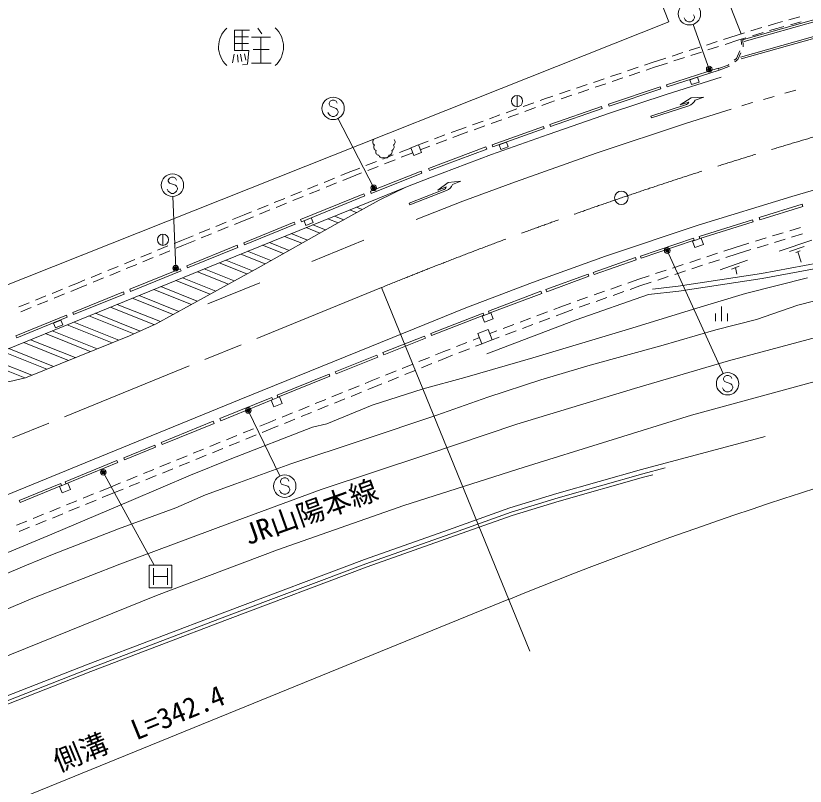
# Model space of a CAD drawing. Units: millimetres at full size, sheet at 1:1000; details may follow other scales. Extents: x 40000 to 680000, y 20000 to 380000.
# Drawn here: x 407208 to 477517, y 250017 to 318660 of the extents above; entities that cross this region are included whole.
import ezdxf
from ezdxf.enums import TextEntityAlignment as Align

# ---------------------------------------------------------------- set-up
doc = ezdxf.new("R2010")
doc.units = ezdxf.units.MM
doc.header["$LTSCALE"] = 1000
doc.header["$PDMODE"] = 32
doc.header["$PDSIZE"] = 500
doc.linetypes.add('CHAIN', pattern=[18.5, 12, -1.5, 3.5, -1.5])
for name, color, linetype, lineweight in [('M-BGD', 7, 'Continuous', 13), ('M-BMK', 2, 'CHAIN', 13), ('M-BMK-SRVR', 3, 'Continuous', 13), ('M-STR-HTXT', 7, 'Continuous', 13), ('M-STR-STRC', 7, 'Continuous', 13)]:
    doc.layers.add(name, color=color, linetype=linetype, lineweight=lineweight)
doc.layers.add('M-BMK-HTXT', color=7, linetype='Continuous')
doc.styles.add('ＭＳ ゴシック', font='')
doc.styles.get('ＭＳ ゴシック').set_extended_font_data('MS Gothic')

msp = doc.modelspace()

# ---------------------------------------------------------------- linework, layer by layer
at = {"layer": 'M-BGD'}
for p, q in [((463194, 338752), (471825, 317058)), ((457990, 336681), (465380, 318106)), ((477035, 318571), (476071, 318305)), ((404695, 293996), (465380, 318106)), ((474862, 317972), (474216, 317777)), ((475493, 318146), (474862, 317972)), ((477159, 318128), (476195, 317862)), ((428011, 317367), (426700, 317367)), ((426700, 317367), (426700, 315572)), ((427356, 317367), (427356, 315572)), ((428757, 317547), (429134, 317055)), ((472110, 317139), (471464, 316944)), ((473642, 317603), (472684, 317313)), ((473774, 317162), (472817, 316873)), ((474990, 317530), (474348, 317336)), ((475616, 317703), (474990, 317530)), ((426700, 316793), (427929, 316793)), ((428216, 316760), (429896, 316760)), ((429044, 316760), (429044, 314449)), ((471464, 316944), (470238, 316547)), ((471602, 316505), (470379, 316109)), ((472243, 316699), (471602, 316505)), ((471844, 316097), (471826, 316573)), ((472002, 315905), (471975, 316617)), ((426700, 316187), (427921, 316187)), ((468145, 315869), (467193, 315562)), ((469667, 316362), (468716, 316054)), ((469808, 315924), (468857, 315616)), ((426667, 315236), (426511, 314473)), ((426700, 315572), (427970, 315572)), ((426954, 315195), (427003, 314514)), ((427216, 315236), (427347, 314588)), ((427569, 315277), (427683, 314695)), ((427970, 315572), (427831, 314351)), ((428339, 315646), (429774, 315646)), ((466623, 315377), (465671, 315069)), ((468286, 315432), (467334, 315124)), ((471388, 314846), (471703, 315530)), ((471509, 314750), (471786, 315353)), ((427831, 314351), (427413, 314277)), ((428192, 314449), (429946, 314449)), ((463874, 314488), (463201, 314260)), ((465100, 314884), (463874, 314488)), ((465241, 314446), (464018, 314051)), ((466763, 314939), (465812, 314631)), ((470641, 314274), (470715, 314331)), ((471191, 314696), (471388, 314846)), ((471242, 314545), (471509, 314750)), ((462632, 314068), (461685, 313748)), ((462780, 313633), (461833, 313313)), ((464018, 314051), (463349, 313825)), ((465171, 312508), (469779, 313998)), ((465232, 312318), (469840, 313808)), ((469840, 313808), (469779, 313998)), ((469794, 313951), (470641, 314274)), ((469840, 313808), (470715, 314142)), ((470715, 314142), (470765, 314181)), ((459600, 313044), (458653, 312724)), ((461116, 313556), (460169, 313236)), ((461264, 313121), (460317, 312801)), ((458085, 312532), (457137, 312212)), ((459748, 312609), (458801, 312289)), ((459994, 310790), (464600, 312328)), ((464664, 312138), (464600, 312328)), ((465171, 312508), (465232, 312318)), ((451852, 311555), (451852, 310555)), ((455053, 311508), (454379, 311281)), ((456569, 312020), (455621, 311700)), ((456717, 311585), (455769, 311265)), ((458232, 312097), (457285, 311777)), ((460057, 310600), (464664, 312138)), ((453339, 310907), (452398, 310569)), ((454379, 311281), (453904, 311110)), ((454531, 310846), (454059, 310677)), ((455201, 311073), (454531, 310846)), ((459994, 310790), (460057, 310600)), ((451834, 310366), (450893, 310027)), ((453494, 310474), (452553, 310136)), ((454780, 308986), (459359, 310574)), ((454845, 308797), (459425, 310385)), ((459425, 310385), (459359, 310574)), ((450328, 309824), (449387, 309486)), ((450483, 309391), (449542, 309053)), ((451989, 309933), (451048, 309594)), ((447317, 308742), (446841, 308571)), ((448822, 309283), (447881, 308945)), ((448978, 308850), (448036, 308512)), ((449643, 307166), (454213, 308795)), ((454280, 308607), (454213, 308795)), ((454780, 308986), (454845, 308797)), ((445422, 308038), (444486, 307686)), ((446841, 308571), (445984, 308249)), ((447000, 308139), (446147, 307819)), ((447472, 308309), (447000, 308139)), ((449710, 306978), (454280, 308607)), ((443924, 307475), (443067, 307153)), ((445585, 307608), (444649, 307256)), ((442395, 306878), (441375, 306478)), ((444088, 307045), (443235, 306724)), ((443972, 305065), (449082, 306969)), ((444042, 304878), (449152, 306782)), ((449152, 306782), (449082, 306969)), ((449643, 307166), (449710, 306978)), ((440816, 306258), (439886, 305893)), ((442563, 306450), (441544, 306050)), ((439327, 305673), (438397, 305308)), ((439497, 305246), (438566, 304880)), ((440986, 305831), (440055, 305465)), ((436818, 304687), (436162, 304421)), ((437838, 305088), (436818, 304687)), ((438007, 304660), (436989, 304260)), ((438790, 303023), (443304, 304817)), ((438864, 302837), (443378, 304632)), ((443378, 304632), (443304, 304817)), ((443972, 305065), (444042, 304878)), ((435606, 304195), (434680, 303819)), ((435778, 303769), (434852, 303392)), ((436989, 304260), (436334, 303994)), ((434124, 303593), (433197, 303217)), ((434296, 303167), (433369, 302790)), ((431159, 302389), (430232, 302013)), ((432641, 302991), (431715, 302615)), ((432813, 302565), (431887, 302188)), ((432576, 300498), (438207, 302800)), ((432651, 300313), (438283, 302615)), ((438283, 302615), (438207, 302800)), ((438790, 303023), (438864, 302837)), ((429676, 301787), (428750, 301411)), ((431331, 301963), (430404, 301586)), ((473419, 300683), (477237, 301864)), ((473479, 300492), (477297, 301673)), ((477237, 301864), (477297, 301673)), ((428194, 301185), (427538, 300919)), ((429849, 301361), (428922, 300984)), ((425959, 300273), (425033, 299895)), ((427538, 300919), (426514, 300500)), ((427711, 300493), (426688, 300074)), ((427506, 298434), (432001, 300268)), ((428366, 300759), (427711, 300493)), ((432076, 300083), (432001, 300268)), ((432576, 300498), (432651, 300313)), ((468060, 298995), (472828, 300494)), ((468120, 298804), (472888, 300303)), ((472828, 300494), (472888, 300303)), ((473419, 300683), (473479, 300492)), ((424478, 299668), (423552, 299290)), ((426133, 299847), (425207, 299469)), ((427581, 298248), (432076, 300083)), ((476135, 299508), (477091, 299800)), ((420318, 299205), (420318, 298205)), ((422997, 299063), (421973, 298644)), ((424652, 299242), (423726, 298864)), ((462833, 297254), (467577, 298842)), ((467577, 298842), (467640, 298653)), ((468060, 298995), (468120, 298804)), ((473075, 298571), (474031, 298864)), ((474605, 299040), (475561, 299332)), ((476310, 298934), (477266, 299226)), ((420764, 298149), (419838, 297770)), ((421973, 298644), (421319, 298376)), ((422147, 298218), (421493, 297951)), ((423170, 298637), (422147, 298218)), ((422430, 296378), (426917, 298209)), ((426993, 298024), (426917, 298209)), ((427506, 298434), (427581, 298248)), ((462896, 297065), (467640, 298653)), ((471283, 298023), (472501, 298396)), ((473250, 297997), (474206, 298290)), ((474780, 298466), (475736, 298758)), ((475192, 297679), (478112, 298672)), ((476114, 297670), (477420, 298114)), ((419283, 297543), (418357, 297164)), ((420938, 297723), (420012, 297345)), ((422506, 296192), (426993, 298024)), ((468747, 297187), (469697, 297500)), ((470267, 297688), (471283, 298023)), ((470455, 297118), (471464, 297451)), ((471464, 297451), (472676, 297822)), ((476689, 297560), (477055, 297712)), ((476872, 297636), (477167, 296714)), ((417802, 296937), (416876, 296558)), ((419457, 297117), (418531, 296739)), ((458641, 295798), (462403, 297109)), ((458707, 295609), (462469, 296920)), ((462403, 297109), (462469, 296920)), ((462833, 297254), (462896, 297065)), ((467228, 296686), (468177, 296999)), ((468935, 296617), (469885, 296930)), ((469938, 296017), (472376, 296881)), ((416321, 296331), (415396, 295952)), ((417976, 296511), (417051, 296133)), ((417356, 294288), (421858, 296126)), ((421933, 295941), (421858, 296126)), ((422430, 296378), (422506, 296192)), ((465708, 296185), (466658, 296498)), ((467416, 296116), (468365, 296429)), ((470947, 296092), (471646, 296343)), ((471296, 296218), (471421, 295644)), ((414840, 295725), (413915, 295346)), ((415014, 295299), (414089, 294921)), ((416495, 295905), (415570, 295527)), ((417432, 294103), (421933, 295941)), ((454427, 294267), (458185, 295641)), ((454495, 294079), (458254, 295453)), ((458185, 295641), (458254, 295453)), ((458641, 295798), (458707, 295609)), ((462603, 295161), (463619, 295496)), ((464189, 295684), (465138, 295997)), ((464377, 295114), (465326, 295427)), ((465896, 295615), (466846, 295928)), ((412706, 294851), (411925, 294533)), ((413360, 295119), (412706, 294851)), ((413534, 294693), (412880, 294426)), ((460214, 294316), (461157, 294650)), ((461723, 294850), (462603, 295161)), ((462797, 294593), (463807, 294926)), ((411369, 294306), (410444, 293928)), ((412880, 294426), (412099, 294107)), ((412277, 292217), (416792, 294051)), ((416867, 293866), (416792, 294051)), ((417356, 294288), (417432, 294103)), ((449299, 292340), (453981, 294117)), ((449370, 292153), (454052, 293930)), ((453981, 294117), (454052, 293930)), ((454427, 294267), (454495, 294079)), ((458706, 293783), (459649, 294116)), ((460414, 293751), (461357, 294084)), ((461923, 294284), (462797, 294593)), ((409888, 293701), (408962, 293323)), ((410062, 293275), (409137, 292897)), ((411544, 293880), (410618, 293502)), ((412353, 292032), (416867, 293866)), ((457197, 293250), (458140, 293583)), ((458906, 293217), (459849, 293551)), ((408407, 293096), (407481, 292718)), ((408581, 292670), (407655, 292292)), ((455115, 292498), (455752, 292739)), ((455752, 292739), (456632, 293050)), ((457397, 292684), (458340, 293018)), ((470061, 291438), (470061, 292767)), ((407214, 290140), (411713, 291981)), ((407290, 289955), (411789, 291796)), ((411789, 291796), (411713, 291981)), ((412277, 292217), (412353, 292032)), ((444169, 290349), (448827, 292162)), ((444242, 290162), (448900, 291975)), ((448827, 292162), (448900, 291975)), ((449299, 292340), (449370, 292153)), ((453618, 291931), (454554, 292285)), ((455324, 291936), (455958, 292175)), ((455958, 292175), (456832, 292484)), ((469528, 291438), (469528, 292135)), ((470594, 291438), (470594, 292135)), ((450626, 290799), (451561, 291153)), ((452122, 291365), (453057, 291719)), ((452331, 290803), (453267, 291157)), ((453828, 291369), (454763, 291723)), ((449428, 290345), (450065, 290586)), ((450835, 290236), (451770, 290590)), ((407214, 290140), (407290, 289955)), ((439913, 288649), (443610, 290129)), ((439988, 288463), (443684, 289943)), ((443610, 290129), (443684, 289943)), ((444169, 290349), (444242, 290162)), ((447935, 289764), (448499, 289985)), ((449423, 290343), (449428, 290345)), ((449639, 289784), (449644, 289786)), ((449640, 289784), (450274, 290024)), ((446445, 289181), (447376, 289545)), ((446673, 288625), (447604, 288990)), ((448163, 289209), (448733, 289432)), ((448731, 289432), (448732, 289432)), ((435659, 286951), (439365, 288435)), ((439365, 288435), (439439, 288249)), ((439913, 288649), (439988, 288463)), ((444596, 288447), (445322, 288741)), ((445322, 288741), (445886, 288962)), ((445544, 288183), (446114, 288407)), ((435733, 286765), (439439, 288249)), ((441630, 287245), (442557, 287621)), ((443113, 287846), (444040, 288221)), ((443337, 287289), (444264, 287665)), ((444820, 287890), (445544, 288183)), ((435659, 286951), (435733, 286765)), ((440147, 286645), (441074, 287020)), ((441854, 286689), (442781, 287064)), ((430483, 284857), (435114, 286736)), ((430558, 284672), (435190, 286551)), ((435114, 286736), (435190, 286551)), ((438865, 286125), (439591, 286419)), ((440371, 286088), (441298, 286463)), ((436851, 285308), (437778, 285684)), ((438334, 285910), (438865, 286125)), ((438560, 285354), (439091, 285569)), ((439091, 285569), (439815, 285863)), ((430483, 284857), (430558, 284672)), ((435369, 284707), (436295, 285083)), ((437077, 284752), (438004, 285128)), ((425383, 282772), (430013, 284660)), ((425458, 282586), (430089, 284475)), ((430013, 284660), (430089, 284475)), ((433886, 284105), (434813, 284481)), ((435594, 284151), (436521, 284527)), ((432403, 283504), (433330, 283879)), ((434112, 283549), (435038, 283925)), ((425383, 282772), (425458, 282586)), ((429833, 282461), (430365, 282676)), ((430921, 282902), (431847, 283278)), ((431147, 282346), (432073, 282722)), ((432629, 282948), (433556, 283324)), ((420162, 280634), (424801, 282530)), ((420238, 280449), (424876, 282345)), ((424801, 282530), (424876, 282345)), ((428939, 282096), (429833, 282461)), ((430059, 281905), (430591, 282120)), ((425976, 280887), (426901, 281265)), ((427457, 281492), (428383, 281869)), ((427683, 280936), (428609, 281314)), ((429165, 281540), (430059, 281905)), ((420162, 280634), (420238, 280449)), ((424494, 280283), (425420, 280661)), ((426202, 280332), (427128, 280709)), ((416817, 279267), (419589, 280406)), ((416893, 279082), (419665, 280221)), ((419589, 280406), (419665, 280221)), ((423013, 279679), (423938, 280056)), ((424720, 279727), (425646, 280105)), ((416817, 279267), (416893, 279082)), ((421531, 279074), (422457, 279452)), ((423239, 279123), (424165, 279501)), ((411592, 277136), (416221, 279033)), ((411668, 276951), (416297, 278848)), ((416221, 279033), (416297, 278848)), ((420050, 278470), (420975, 278848)), ((421757, 278519), (422683, 278896)), ((418568, 277866), (419494, 278244)), ((420276, 277915), (421202, 278292)), ((411592, 277136), (411668, 276951)), ((415636, 276670), (416531, 277035)), ((417087, 277262), (418012, 277639)), ((417313, 276706), (418239, 277084)), ((418794, 277310), (419720, 277688)), ((407514, 275482), (411217, 276986)), ((407589, 275296), (411292, 276801)), ((411217, 276986), (411292, 276801)), ((415636, 276670), (414682, 276281)), ((415863, 276115), (416757, 276479)), ((414127, 276055), (413201, 275677)), ((415863, 276115), (414909, 275726)), ((407514, 275482), (407589, 275296)), ((412645, 275451), (411719, 275073)), ((414353, 275499), (413427, 275122)), ((409682, 274243), (408756, 273865)), ((411163, 274847), (410237, 274469)), ((411390, 274291), (410464, 273914)), ((412871, 274895), (411945, 274518)), ((408200, 273639), (407274, 273261)), ((409908, 273687), (408982, 273310)), ((408427, 273083), (407501, 272706)), ((419098, 267707), (419098, 269707)), ((419098, 269707), (421098, 269707)), ((419473, 269457), (419473, 267957)), ((420723, 269457), (420723, 267957)), ((421098, 269707), (421098, 267707)), ((419473, 268707), (420723, 268707)), ((421098, 267707), (419098, 267707))]:
    msp.add_line(p, q, dxfattribs=at)
for points in [[(467251, 312964), (467386, 312537), (468061, 312750), (467926, 313177)], [(450259, 307155), (450416, 306734), (451061, 306974), (450904, 307395)], [(443329, 306484), (443064, 307159), (442389, 306894), (442654, 306219)], [(432883, 300390), (433053, 299981), (433700, 300251), (433529, 300660)], [(467487, 298589), (467692, 298015), (468449, 298286), (468244, 298859)], [(448757, 291910), (448955, 291376), (449715, 291657), (449517, 292191)], [(410568, 291284), (410749, 290852), (411395, 291124), (411214, 291555)], [(449277, 290722), (448352, 290365), (448715, 289426), (449639, 289783)], [(429955, 284419), (430182, 283829), (430931, 284117), (430704, 284707)], [(411101, 276717), (411332, 276142), (412071, 276439), (411840, 277014)]]:
    msp.add_lwpolyline(points, close=True, dxfattribs=at)
for points in [[(449157, 288530), (457132, 291576), (463567, 293819), (466261, 294124), (473685, 295255), (480107, 296446), (483296, 297162), (489563, 298564), (492782, 299375), (496510, 300283), (502313, 301796), (506574, 302951), (511553, 303969), (515458, 304753), (519844, 305593), (524862, 306596), (529553, 307477), (533361, 308247), (538530, 309236), (540038, 309514), (540768, 309499), (542776, 309209), (543622, 309094)], [(463904, 294310), (466202, 294570), (473610, 295699), (480017, 296887), (483198, 297601), (489459, 299002), (492674, 299812), (496400, 300719), (502197, 302231), (506470, 303389), (511464, 304410), (515371, 305194), (519757, 306034), (524776, 307038), (529467, 307918), (533274, 308688), (538447, 309678), (540002, 309964), (540805, 309949), (542839, 309655), (543615, 309549)], [(560424, 302390), (550489, 301062), (539513, 299384), (529180, 297478), (518764, 295620), (503281, 292403), (492336, 289755), (477956, 285953), (467379, 283080), (452500, 278433), (441755, 275015), (430521, 271090), (419736, 267005), (402904, 260221), (386559, 252978), (374930, 247735), (363954, 242551), (335318, 228470)], [(477730, 295324), (472193, 293918), (467564, 292512), (462065, 290823), (453269, 288199), (447200, 286436), (443486, 285409), (438934, 283954), (434913, 282311), (433621, 282015), (426289, 279151), (422773, 277744), (417483, 275480), (410422, 272467), (399861, 268067), (393763, 265465), (386388, 262497), (374692, 257647), (369410, 255674), (366088, 254794)], [(405038, 268413), (408151, 269706), (410492, 270673), (416366, 272948), (421460, 274834), (424092, 275988), (426792, 276956), (431714, 278738), (438065, 280843), (444720, 283085), (449256, 284681), (453958, 286210), (458373, 287535), (464656, 289249), (469564, 290692), (473179, 291609), (476847, 292884), (480006, 293673)], [(315592, 225972), (321614, 228584), (329176, 231934), (337026, 235339), (347791, 239993), (356363, 243760), (363877, 246836), (371869, 250346), (380422, 254244), (391527, 259244), (400492, 263296), (408721, 266781), (416472, 269791), (426261, 273451), (434403, 276439), (443821, 279578), (451832, 282263), (462309, 285466), (470691, 287914), (481539, 290817)], [(356110, 234530), (365699, 239485), (371412, 242314), (377917, 245040), (387393, 249417), (397098, 253747), (406289, 257997), (413641, 260885), (425823, 265533), (438256, 270212), (445734, 272855), (451210, 274806), (455404, 276091), (462939, 278229), (473945, 281168)], [(361629, 236932), (365880, 239128), (371578, 241950), (378078, 244674), (387558, 249053), (397263, 253383), (406447, 257629), (413786, 260512), (425964, 265159), (438393, 269836), (445867, 272478), (451336, 274426), (455517, 275707), (463045, 277843), (465031, 278373)], [(364493, 238074), (366015, 238861), (371703, 241677), (378199, 244400), (387682, 248780), (397387, 253110), (406565, 257353), (413894, 260233), (426071, 264878), (438496, 269554), (445968, 272195), (451430, 274141), (455602, 275419), (463125, 277554), (463931, 277769)]]:
    msp.add_lwpolyline(points, dxfattribs=at)
for centre in [(451852, 311055), (420318, 298705)]:
    msp.add_circle(centre, 500, dxfattribs=at)
for centre, radius, start, end in [((427493, 315900), 2228, 131.69789, 228.01917), ((428771, 315892), 2282, 312.86378, 47.4164), ((439309, 307414), 316, 132.94543, 238.47576), ((440679, 307414), 316, 301.52424, 47.05457), ((439429, 306958), 341, 146.7295, 246.66898), ((439539, 306520), 275, 152.96914, 271.04163), ((440449, 306520), 275, 268.95837, 27.03086), ((440559, 306958), 341, 293.33102, 33.2705), ((439831, 306284), 290, 187.79699, 304.27803), ((440159, 306280), 287, 234.92625, 352.99873)]:
    msp.add_arc(centre, radius, start, end, dxfattribs=at)
at = {"layer": 'M-BMK'}
msp.add_line((439793, 294450), (358924, 261496), dxfattribs=at)
msp.add_arc((588852, -71346), 395000, 94.34984, 112.17062, dxfattribs=at)
at = {"layer": 'M-BMK-SRVR'}
msp.add_circle((461143, 302439), 600, dxfattribs=at)
at = {"layer": 'M-STR-HTXT'}
for p, q in [((468967, 313910), (467546, 317880)), ((439084, 303331), (435894, 309534)), ((421448, 296171), (421198, 302568)), ((465228, 297740), (470207, 286798)), ((439793, 294450), (453001, 262037)), ((427917, 283494), (430721, 277673)), ((415004, 277986), (419539, 269706)), ((451114, 266668), (370245, 233714))]:
    msp.add_line(p, q, dxfattribs=at)
for centre, radius in [((468967, 313910), 150), ((468967, 313910), 120), ((468967, 313910), 90), ((468967, 313910), 60), ((468967, 313910), 30), ((468967, 313910), 20), ((439084, 303331), 150), ((439084, 303331), 120), ((439084, 303331), 90), ((439084, 303331), 60), ((439084, 303331), 30), ((439084, 303331), 20), ((465228, 297740), 150), ((465228, 297740), 120), ((465228, 297740), 90), ((465228, 297740), 60), ((465228, 297740), 30), ((465228, 297740), 20), ((421448, 296171), 150), ((421448, 296171), 120), ((421448, 296171), 90), ((421448, 296171), 60), ((421448, 296171), 30), ((421448, 296171), 20), ((427917, 283494), 150), ((427917, 283494), 120), ((427917, 283494), 90), ((427917, 283494), 60), ((427917, 283494), 30), ((427917, 283494), 20), ((415004, 277986), 150), ((415004, 277986), 120), ((415004, 277986), 90), ((415004, 277986), 60), ((415004, 277986), 30), ((415004, 277986), 20)]:
    msp.add_circle(centre, radius, dxfattribs=at)
msp.add_arc((588852, -71346), 365000, 96.74666, 112.17062, dxfattribs=at)
for p in [(468967, 313910), (439084, 303331), (465228, 297740), (421448, 296171), (427917, 283494), (415004, 277986)]:
    msp.add_point(p, dxfattribs=at)
at = {"layer": 'M-STR-STRC'}
for p, q in [((467564, 318748), (467655, 318566)), ((467655, 318566), (467655, 318475)), ((466837, 318293), (466746, 318475)), ((466928, 318202), (466837, 318293)), ((467109, 318112), (466928, 318202)), ((467291, 318112), (467109, 318112)), ((467473, 318202), (467291, 318112)), ((467564, 318293), (467473, 318202)), ((467655, 318475), (467564, 318293)), ((478782, 318451), (472024, 316537)), ((478829, 318283), (472072, 316368)), ((479589, 317199), (471767, 314983)), ((479636, 317031), (471809, 314813)), ((474755, 311482), (473794, 311206)), ((476677, 312034), (475716, 311758)), ((435196, 311049), (435105, 310867)), ((435105, 310867), (435105, 310776)), ((435105, 310776), (435196, 310594)), ((435377, 311140), (435196, 311049)), ((435559, 311140), (435377, 311140)), ((435741, 311049), (435559, 311140)), ((435832, 310867), (435741, 311049)), ((466394, 310718), (467348, 311341)), ((467155, 310964), (466394, 310718)), ((467348, 311341), (468487, 311394)), ((468487, 311394), (467726, 311148)), ((472802, 310921), (471875, 310642)), ((472833, 310930), (472802, 310921)), ((435196, 310594), (435741, 310412)), ((435741, 310412), (435832, 310322)), ((435832, 310322), (435923, 310140)), ((435923, 310140), (435923, 310049)), ((466861, 310711), (463775, 309714)), ((467138, 310643), (463821, 309571)), ((435105, 309867), (435014, 310049)), ((435196, 309776), (435105, 309867)), ((435377, 309685), (435196, 309776)), ((435559, 309685), (435377, 309685)), ((435741, 309776), (435559, 309685)), ((435832, 309867), (435741, 309776)), ((435923, 310049), (435832, 309867)), ((463775, 309714), (463821, 309571)), ((420885, 304203), (420794, 304021)), ((420794, 304021), (420794, 303930)), ((420794, 303930), (420885, 303749)), ((421067, 304294), (420885, 304203)), ((420885, 303749), (421431, 303567)), ((421249, 304294), (421067, 304294)), ((421431, 304203), (421249, 304294)), ((421522, 304021), (421431, 304203)), ((444808, 303119), (445725, 303798)), ((445725, 303798), (446859, 303917)), ((446859, 303917), (446113, 303627)), ((420794, 303021), (420704, 303203)), ((421431, 303567), (421522, 303476)), ((421522, 303476), (421613, 303294)), ((421613, 303203), (421522, 303021)), ((421613, 303294), (421613, 303203)), ((445276, 303140), (442253, 301964)), ((445556, 303089), (442308, 301824)), ((445554, 303410), (444808, 303119)), ((420885, 302930), (420794, 303021)), ((421067, 302840), (420885, 302930)), ((421249, 302840), (421067, 302840)), ((421431, 302930), (421249, 302840)), ((421522, 303021), (421431, 302930)), ((442253, 301964), (442308, 301824)), ((436941, 301363), (437548, 301120)), ((437545, 301606), (438054, 301402)), ((435005, 300576), (435919, 300210)), ((435606, 300820), (436424, 300493)), ((433068, 299790), (434294, 299299)), ((433669, 300034), (434798, 299582)), ((431131, 299003), (432671, 298386)), ((431732, 299247), (433175, 298670)), ((429195, 298216), (431048, 297474)), ((429796, 298460), (431552, 297757)), ((438199, 298660), (433573, 296769)), ((427258, 297430), (429425, 296562)), ((427859, 297674), (429929, 296845)), ((425922, 296887), (428300, 295935)), ((423986, 296100), (426658, 295031)), ((425321, 296643), (427790, 295655)), ((422052, 295313), (425015, 294127)), ((423386, 295856), (426148, 294750)), ((421452, 295068), (424506, 293846)), ((428941, 294881), (424317, 292995)), ((419517, 294281), (422863, 292941)), ((420118, 294525), (423373, 293222)), ((417583, 293493), (421221, 292037)), ((418183, 293738), (421731, 292318)), ((415649, 292706), (419562, 291139)), ((416249, 292950), (420088, 291413)), ((413715, 291918), (417708, 290320)), ((414315, 292162), (418283, 290574)), ((411780, 291130), (415785, 289527)), ((412381, 291375), (416387, 289771)), ((410446, 290587), (414448, 288985)), ((408512, 289799), (412508, 288200)), ((409846, 290343), (413846, 288742)), ((406578, 289012), (410568, 287415)), ((407912, 289555), (411906, 287956)), ((405978, 288767), (409967, 287171)), ((404042, 287981), (408012, 286391)), ((404643, 288224), (408629, 286629)), ((470334, 286516), (470243, 286334)), ((470243, 286334), (470243, 286243)), ((470243, 286243), (470334, 286061)), ((470515, 286607), (470334, 286516)), ((470697, 286607), (470515, 286607)), ((470879, 286516), (470697, 286607)), ((470970, 286334), (470879, 286516)), ((470243, 285334), (470152, 285516)), ((470334, 286061), (470879, 285880)), ((470879, 285880), (470970, 285789)), ((470970, 285789), (471061, 285607)), ((471061, 285516), (470970, 285334)), ((471061, 285607), (471061, 285516)), ((470334, 285243), (470243, 285334)), ((470515, 285152), (470334, 285243)), ((470697, 285152), (470515, 285152)), ((470879, 285243), (470697, 285152)), ((470970, 285334), (470879, 285243)), ((430887, 277391), (430797, 277209)), ((430797, 277209), (430797, 277118)), ((430797, 277118), (430887, 276936)), ((431069, 277482), (430887, 277391)), ((431251, 277482), (431069, 277482)), ((431433, 277391), (431251, 277482)), ((431524, 277209), (431433, 277391)), ((430797, 276209), (430706, 276391)), ((430887, 276936), (431433, 276754)), ((431433, 276754), (431524, 276663)), ((431524, 276663), (431615, 276482)), ((431615, 276391), (431524, 276209)), ((431615, 276482), (431615, 276391)), ((430887, 276118), (430797, 276209)), ((431069, 276027), (430887, 276118)), ((431251, 276027), (431069, 276027)), ((431433, 276118), (431251, 276027)), ((431524, 276209), (431433, 276118))]:
    msp.add_line(p, q, dxfattribs=at)
for points in [[(559232, 318063), (555280, 317716), (545720, 316860), (540136, 316205), (532536, 315121), (527017, 314211), (520174, 312972), (512575, 311576), (505354, 310140), (499068, 308727), (491342, 306780), (483422, 304646), (476314, 302563), (467991, 300001), (459743, 297229), (453216, 294885), (447289, 292643), (440791, 290009), (427108, 284428), (414027, 279088), (396183, 271795), (379877, 265137), (367772, 260197), (359978, 257009)], [(470043, 313192), (465144, 311639), (460165, 310006), (454617, 308093), (449568, 306291), (444080, 304214), (441961, 303383)], [(470931, 310352), (466958, 309082), (458906, 306408), (451703, 303866), (447019, 302129), (442854, 300512)], [(402123, 287203), (403307, 286561), (404700, 286162), (406668, 286072), (408083, 286408), (417332, 290154), (419708, 291204), (428799, 296210), (435648, 300059), (439560, 302242), (441961, 303383)], [(441961, 303383), (436981, 301379), (424460, 296293), (414629, 292290), (404835, 288302), (402123, 287203)]]:
    msp.add_lwpolyline(points, dxfattribs=at)
for centre in [(467200, 318839), (435468, 310412), (421158, 303567), (470606, 285880), (431160, 276754)]:
    msp.add_circle(centre, 1000, dxfattribs=at)
for centre, radius, start, end in [((466707, 311187), 500, 287.90569, 333.47868), ((466831, 311595), 1000, 287.90569, 333.47868), ((445094, 303606), 500, 291.26705, 336.84004), ((445194, 304020), 1000, 291.26705, 336.84004)]:
    msp.add_arc(centre, radius, start, end, dxfattribs=at)

# ---------------------------------------------------------------- texts
at = {"layer": 'M-BMK-HTXT', "style": 'ＭＳ ゴシック'}
msp.add_text('JR山陽本線', height=1833, rotation=19.668, dxfattribs=at).set_placement((428064, 270966), align=Align.BOTTOM_LEFT)
at = {"layer": 'M-STR-HTXT', "style": 'ＭＳ ゴシック'}
msp.add_text('側溝\u3000L=342.4', height=1833, rotation=22.171, dxfattribs=at).set_placement((411200, 250749), align=Align.BOTTOM_LEFT)

doc.saveas('drawing.dxf')
